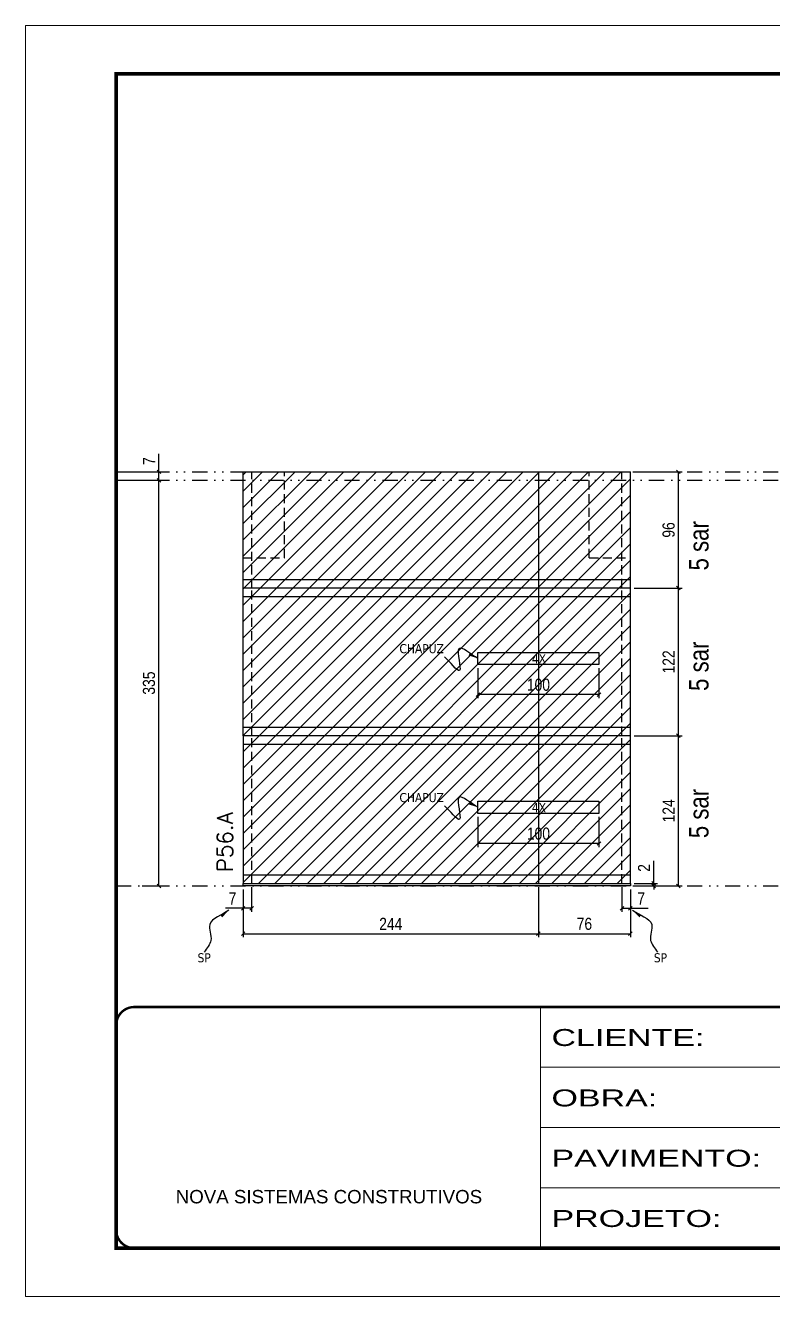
# Model space of a CAD drawing. Extents: x 14400 to 27878, y -21631 to 6985.
# Drawn here: x 17597 to 18214, y 4786 to 5836 of the extents above; entities that cross this region are included whole.
import ezdxf

# ---------------------------------------------------------------- set-up
doc = ezdxf.new("R2010")
doc.units = 0
for name, pattern in [('CONTINUO', [0]), ('DASHED', [0.75, 0.5, -0.25]), ('DIVIDE2', [0.625, 0.25, -0.125, 0, -0.125, 0, -0.125]), ('HIDDEN', [0.375, 0.25, -0.125])]:
    doc.linetypes.add(name, pattern=pattern)
for name, color, linetype in [('COTA', 241, 'Continuous'), ('NOMENCLATURA', 7, 'Continuous'), ('Nível', 160, 'Continuous'), ('Painéis', 200, 'Continuous'), ('Romaneio', 10, 'Continuous'), ('SARR_2.2x10', 60, 'Continuous'), ('SARR_2.2x7', 40, 'Continuous'), ('Sarrafo de Pressão', 42, 'HIDDEN'), ('texto', 7, 'Continuous')]:
    doc.layers.add(name, color=color, linetype=linetype)
for name, color, linetype, lineweight in [('Folhas', 255, 'Continuous', 9), ('Hachura', 251, 'Continuous', 9), ('SARRAFO DE PRESSAO', 251, 'DASHED', 9), ('Texto Seção', 7, 'Continuous', 15)]:
    doc.layers.add(name, color=color, linetype=linetype, lineweight=lineweight)
doc.styles.add('ARIAL', font='arial.ttf')
doc.styles.add('ARIAL_NARROW', font='ARIALN.TTF', dxfattribs={"height": 0.2})
doc.styles.add('COTA TECNICA', font='techl___.ttf', dxfattribs={"height": 10})
doc.styles.add('COTA TECNICA-50', font='techl___.ttf', dxfattribs={"height": 10})
doc.styles.add('REGUA-120', font='ROMANS.shx', dxfattribs={"height": 15})
doc.styles.get("Standard").update_dxf_attribs({"font": 'arial.ttf'})
doc.styles.add('Tecnologia', font='')
doc.styles.get('Tecnologia').set_extended_font_data('Forgotten Futurist')
doc.dimstyles.new('COTA PAINEL-50', dxfattribs={"dimtxt": 10, "dimasz": 3, "dimexe": 3, "dimexo": 3, "dimgap": 3, "dimtad": 1, "dimdec": 1, "dimzin": 12, "dimdsep": 46, "dimtxsty": 'COTA TECNICA-50', "dimblk1": 'OBLIQUE', "dimblk2": 'OBLIQUE', "dimsah": 1, "dimcen": 0.9, "dimclrd": 4, "dimclre": 4, "dimclrt": 240, "dimadec": 1, "dimazin": 3, "dimtfac": 1, "dimtdec": 1, "dimtmove": 0, "dimatfit": 3, "dimfxl": 1, "dimtolj": 1, "dimtzin": 12, "dimarcsym": 0})
doc.dimstyles.new('PAINEL', dxfattribs={"dimtxt": 10, "dimasz": 3, "dimexe": 3, "dimexo": 3, "dimgap": 3, "dimtad": 1, "dimdec": 1, "dimzin": 12, "dimdsep": 46, "dimtxsty": 'COTA TECNICA', "dimblk1": 'OBLIQUE', "dimblk2": 'OBLIQUE', "dimsah": 1, "dimcen": 0.9, "dimclrd": 4, "dimclre": 4, "dimclrt": 240, "dimadec": 1, "dimazin": 3, "dimtfac": 1, "dimtdec": 1, "dimtmove": 0, "dimatfit": 3, "dimfxl": 1, "dimtolj": 1, "dimtzin": 12, "dimarcsym": 0})
doc.dimstyles.get("Standard").update_dxf_attribs({"dimtxt": 0.18, "dimasz": 0.18, "dimexe": 0.18, "dimexo": 0.0625, "dimgap": 0.09, "dimtad": 0, "dimtih": 1, "dimtoh": 1, "dimdec": 4, "dimzin": 0, "dimdsep": 46, "dimtxsty": 'Standard', "dimcen": 0.09, "dimadec": 0, "dimazin": 0, "dimtfac": 1, "dimtdec": 4, "dimtofl": 0, "dimtmove": 0, "dimatfit": 3, "dimfxl": 1, "dimtolj": 1, "dimtzin": 0, "dimarcsym": 0})

# ---------------------------------------------------------------- blocks, each defined once
blk = doc.blocks.new('9999999999')
at = {"color": 30, "linetype": 'CONTINUO'}
for p, q in [((98564.6, 34230.2), (98564.6, 34429.4)), ((98564.6, 34379.6), (99584, 34379.6)), ((98564.6, 34329.8), (99488, 34329.8)), ((98564.6, 34280), (99488, 34280))]:
    blk.add_line(p, q, dxfattribs=at)
at = {"color": 30, "linetype": 'CONTINUO', "const_width": 2}
blk.add_lwpolyline([(99584, 34230.2), (99584, 34414.4, 0.414214), (99569, 34429.4), (98229, 34429.4, 0.414214), (98214, 34414.4), (98214, 34245.2, 0.414214), (98229, 34230.2), (99584, 34230.2)], format="xyb", dxfattribs=at)
at = {"layer": 'Folhas'}
blk.add_lwpolyline([(98139, 34190.2), (99624, 34190.2), (99624, 35240.2), (98139, 35240.2)], close=True, dxfattribs=at)
at = {"layer": 'Folhas', "color": 30, "const_width": 3}
blk.add_lwpolyline([(98214, 34230.2), (99584, 34230.2), (99584, 35200.2), (98214, 35200.2)], close=True, dxfattribs=at)
at = {"color": 7, "linetype": 'Continuous', "ltscale": 5, "style": 'ARIAL'}
blk.add_text('NOVA SISTEMAS CONSTRUTIVOS', height=11.059, dxfattribs=at).set_placement((98263.2, 34267.2))
at = {"layer": 'Folhas', "color": 7, "style": 'Tecnologia', "width": 1.5}
for s, p in [('CLIENTE:', (98573.7, 34397.2)), ('OBRA:', (98573.7, 34347.3)), ('PAVIMENTO:', (98573.7, 34297.5)), ('PROJETO:', (98573.7, 34247.7))]:
    blk.add_text(s, height=14, dxfattribs=at).set_placement(p)
blk = doc.blocks.new('_Oblique')
at = {"color": 0, "linetype": 'ByBlock', "lineweight": -2}
blk.add_line((-0.5, -0.5), (0.5, 0.5), dxfattribs=at)
blk = doc.blocks.new('*D1464')
at = {"layer": 'COTA', "color": 4, "lineweight": -2, "transparency": 16777216}
for p, q in [((17783.9, 5124.4), (17783.9, 5103.9)), ((17776.9, 5122.4), (17776.9, 5103.9)), ((17776.9, 5106.9), (17762.2, 5106.9)), ((17783.9, 5106.9), (17776.9, 5106.9))]:
    blk.add_line(p, q, dxfattribs=at)
at = {"layer": 'Defpoints', "color": 0, "transparency": 16777216}
for p in [(17776.9, 5125.4), (17783.9, 5127.4), (17776.9, 5106.9)]:
    blk.add_point(p, dxfattribs=at)
at = {"layer": 'COTA', "color": 4, "lineweight": -2, "transparency": 16777216, "xscale": 3, "yscale": 3, "zscale": 3, "rotation": 180}
blk.add_blockref('_Oblique', (17776.9, 5106.9), dxfattribs=at)
at = {"layer": 'COTA', "color": 4, "lineweight": -2, "transparency": 16777216, "xscale": 3, "yscale": 3, "zscale": 3}
blk.add_blockref('_Oblique', (17783.9, 5106.9), dxfattribs=at)
at = {"layer": 'COTA', "color": 240, "transparency": 16777216, "insert": (17768.1, 5115), "char_height": 10, "attachment_point": 5, "style": 'COTA TECNICA-50'}
blk.add_mtext('\\A1;7', dxfattribs=at)
blk = doc.blocks.new('*D1465')
at = {"layer": 'COTA', "color": 4, "lineweight": -2, "transparency": 16777216}
for p, q in [((18089.9, 5124.4), (18089.9, 5103.9)), ((18096.9, 5122.4), (18096.9, 5103.9)), ((18089.9, 5106.9), (18096.9, 5106.9)), ((18096.9, 5106.9), (18111.7, 5106.9))]:
    blk.add_line(p, q, dxfattribs=at)
at = {"layer": 'Defpoints', "color": 0, "transparency": 16777216}
for p in [(18089.9, 5127.4), (18096.9, 5125.4), (18096.9, 5106.9)]:
    blk.add_point(p, dxfattribs=at)
at = {"layer": 'COTA', "color": 4, "lineweight": -2, "transparency": 16777216, "xscale": 3, "yscale": 3, "zscale": 3, "rotation": 180}
blk.add_blockref('_Oblique', (18089.9, 5106.9), dxfattribs=at)
at = {"layer": 'COTA', "color": 4, "lineweight": -2, "transparency": 16777216, "xscale": 3, "yscale": 3, "zscale": 3}
blk.add_blockref('_Oblique', (18096.9, 5106.9), dxfattribs=at)
at = {"layer": 'COTA', "color": 240, "transparency": 16777216, "insert": (18105.8, 5115), "char_height": 10, "attachment_point": 5, "style": 'COTA TECNICA-50'}
blk.add_mtext('\\A1;7', dxfattribs=at)
blk = doc.blocks.new('*D1466')
at = {"layer": 'Defpoints', "color": 0, "linetype": 'ByBlock', "transparency": 16777216}
for p in [(18096.9, 5249.4), (18136.6, 5249.4), (18096.9, 5125.4)]:
    blk.add_point(p, dxfattribs=at)
at = {"layer": 'Romaneio', "color": 4, "linetype": 'ByBlock', "lineweight": -2, "transparency": 16777216}
for p, q in [((18099.9, 5249.4), (18139.6, 5249.4)), ((18136.6, 5125.4), (18136.6, 5249.4)), ((18099.9, 5125.4), (18139.6, 5125.4))]:
    blk.add_line(p, q, dxfattribs=at)
at = {"layer": 'Romaneio', "color": 4, "linetype": 'ByBlock', "lineweight": -2, "transparency": 16777216, "xscale": 3, "yscale": 3, "zscale": 3}
for p, rotation in [((18136.6, 5249.4), 90), ((18136.6, 5125.4), 270)]:
    blk.add_blockref('_Oblique', p, dxfattribs=dict(at, rotation=rotation))
at = {"layer": 'Romaneio', "color": 240, "linetype": 'ByBlock', "transparency": 16777216, "insert": (18128.5, 5187.4), "char_height": 10, "attachment_point": 5, "rotation": 90, "style": 'COTA TECNICA'}
blk.add_mtext('\\A1;124', dxfattribs=at)
blk = doc.blocks.new('*D1467')
at = {"layer": 'Defpoints', "color": 0, "linetype": 'ByBlock', "transparency": 16777216}
for p in [(18096.9, 5249.4), (18136.6, 5249.4), (18096.9, 5125.4)]:
    blk.add_point(p, dxfattribs=at)
at = {"layer": 'Romaneio', "color": 4, "linetype": 'ByBlock', "lineweight": -2, "transparency": 16777216}
for p, q in [((18099.9, 5249.4), (18139.6, 5249.4)), ((18136.6, 5125.4), (18136.6, 5249.4)), ((18099.9, 5125.4), (18139.6, 5125.4))]:
    blk.add_line(p, q, dxfattribs=at)
at = {"layer": 'Romaneio', "color": 4, "linetype": 'ByBlock', "lineweight": -2, "transparency": 16777216, "xscale": 3, "yscale": 3, "zscale": 3}
for p, rotation in [((18136.6, 5249.4), 90), ((18136.6, 5125.4), 270)]:
    blk.add_blockref('_Oblique', p, dxfattribs=dict(at, rotation=rotation))
at = {"layer": 'Romaneio', "color": 240, "linetype": 'ByBlock', "transparency": 16777216, "insert": (18128.5, 5187.4), "char_height": 10, "attachment_point": 5, "rotation": 90, "style": 'COTA TECNICA'}
blk.add_mtext('\\A1;124', dxfattribs=at)
blk = doc.blocks.new('*D1468')
at = {"layer": 'COTA', "color": 4, "lineweight": -2, "transparency": 16777216}
for p, q in [((18099.9, 5371.4), (18139.6, 5371.4)), ((18136.6, 5249.4), (18136.6, 5371.4)), ((18099.9, 5249.4), (18139.6, 5249.4))]:
    blk.add_line(p, q, dxfattribs=at)
at = {"layer": 'Defpoints', "color": 0, "transparency": 16777216}
for p in [(18096.9, 5371.4), (18136.6, 5371.4), (18096.9, 5249.4)]:
    blk.add_point(p, dxfattribs=at)
at = {"layer": 'COTA', "color": 4, "lineweight": -2, "transparency": 16777216, "xscale": 3, "yscale": 3, "zscale": 3}
for p, rotation in [((18136.6, 5371.4), 90), ((18136.6, 5249.4), 270)]:
    blk.add_blockref('_Oblique', p, dxfattribs=dict(at, rotation=rotation))
at = {"layer": 'COTA', "color": 240, "transparency": 16777216, "insert": (18128.5, 5310.4), "char_height": 10, "attachment_point": 5, "rotation": 90, "style": 'COTA TECNICA-50'}
blk.add_mtext('\\A1;122', dxfattribs=at)
blk = doc.blocks.new('*D1469')
at = {"layer": 'COTA', "color": 4, "lineweight": -2, "transparency": 16777216}
for p, q in [((18116.2, 5127.4), (18116.2, 5146.2)), ((18099.9, 5127.4), (18119.2, 5127.4)), ((18099.9, 5125.4), (18119.2, 5125.4)), ((18116.2, 5125.4), (18116.2, 5127.4)), ((18116.2, 5125.4), (18116.2, 5122.4))]:
    blk.add_line(p, q, dxfattribs=at)
at = {"layer": 'Defpoints', "color": 0, "transparency": 16777216}
for p in [(18096.9, 5127.4), (18096.9, 5125.4), (18116.2, 5125.4)]:
    blk.add_point(p, dxfattribs=at)
at = {"layer": 'COTA', "color": 4, "lineweight": -2, "transparency": 16777216, "xscale": 3, "yscale": 3, "zscale": 3}
for p, rotation in [((18116.2, 5127.4), 270), ((18116.2, 5125.4), 90)]:
    blk.add_blockref('_Oblique', p, dxfattribs=dict(at, rotation=rotation))
at = {"layer": 'COTA', "color": 240, "transparency": 16777216, "insert": (18108.2, 5140.2), "char_height": 10, "attachment_point": 5, "rotation": 90, "style": 'COTA TECNICA-50'}
blk.add_mtext('\\A1;2', dxfattribs=at)
blk = doc.blocks.new('*D1470')
at = {"layer": 'COTA', "color": 4, "lineweight": -2, "transparency": 16777216}
for p, q in [((18020.9, 5124.4), (18020.9, 5082.9)), ((17776.9, 5122.4), (17776.9, 5082.9)), ((17776.9, 5085.9), (18020.9, 5085.9))]:
    blk.add_line(p, q, dxfattribs=at)
at = {"layer": 'Defpoints', "color": 0, "transparency": 16777216}
for p in [(17776.9, 5125.4), (18020.9, 5127.4), (18020.9, 5085.9)]:
    blk.add_point(p, dxfattribs=at)
at = {"layer": 'COTA', "color": 4, "lineweight": -2, "transparency": 16777216, "xscale": 3, "yscale": 3, "zscale": 3, "rotation": 180}
blk.add_blockref('_Oblique', (17776.9, 5085.9), dxfattribs=at)
at = {"layer": 'COTA', "color": 4, "lineweight": -2, "transparency": 16777216, "xscale": 3, "yscale": 3, "zscale": 3}
blk.add_blockref('_Oblique', (18020.9, 5085.9), dxfattribs=at)
at = {"layer": 'COTA', "color": 240, "transparency": 16777216, "insert": (17898.9, 5094), "char_height": 10, "attachment_point": 5, "style": 'COTA TECNICA-50'}
blk.add_mtext('\\A1;244', dxfattribs=at)
blk = doc.blocks.new('*D1471')
at = {"layer": 'COTA', "color": 4, "lineweight": -2, "transparency": 16777216}
for p, q in [((18020.9, 5124.4), (18020.9, 5082.9)), ((18096.9, 5122.4), (18096.9, 5082.9)), ((18020.9, 5085.9), (18096.9, 5085.9))]:
    blk.add_line(p, q, dxfattribs=at)
at = {"layer": 'Defpoints', "color": 0, "transparency": 16777216}
for p in [(18020.9, 5127.4), (18096.9, 5125.4), (18096.9, 5085.9)]:
    blk.add_point(p, dxfattribs=at)
at = {"layer": 'COTA', "color": 4, "lineweight": -2, "transparency": 16777216, "xscale": 3, "yscale": 3, "zscale": 3, "rotation": 180}
blk.add_blockref('_Oblique', (18020.9, 5085.9), dxfattribs=at)
at = {"layer": 'COTA', "color": 4, "lineweight": -2, "transparency": 16777216, "xscale": 3, "yscale": 3, "zscale": 3}
blk.add_blockref('_Oblique', (18096.9, 5085.9), dxfattribs=at)
at = {"layer": 'COTA', "color": 240, "transparency": 16777216, "insert": (18058.9, 5094), "char_height": 10, "attachment_point": 5, "style": 'COTA TECNICA-50'}
blk.add_mtext('\\A1;76', dxfattribs=at)
blk = doc.blocks.new('*D1472')
at = {"layer": 'COTA', "color": 4, "linetype": 'ByBlock', "lineweight": -2, "transparency": 16777216}
for p, q in [((17970.9, 5182.3), (17970.9, 5157.4)), ((18070.9, 5182.3), (18070.9, 5157.4)), ((18070.9, 5160.4), (17970.9, 5160.4))]:
    blk.add_line(p, q, dxfattribs=at)
at = {"layer": 'Defpoints', "color": 0, "linetype": 'ByBlock', "transparency": 16777216}
for p in [(17970.9, 5185.3), (18070.9, 5185.3), (17970.9, 5160.4)]:
    blk.add_point(p, dxfattribs=at)
at = {"layer": 'COTA', "color": 4, "linetype": 'ByBlock', "lineweight": -2, "transparency": 16777216, "xscale": 3, "yscale": 3, "zscale": 3, "rotation": 180}
blk.add_blockref('_Oblique', (17970.9, 5160.4), dxfattribs=at)
at = {"layer": 'COTA', "color": 4, "linetype": 'ByBlock', "lineweight": -2, "transparency": 16777216, "xscale": 3, "yscale": 3, "zscale": 3}
blk.add_blockref('_Oblique', (18070.9, 5160.4), dxfattribs=at)
at = {"layer": 'COTA', "color": 240, "linetype": 'ByBlock', "transparency": 16777216, "insert": (18020.9, 5168.5), "char_height": 10, "attachment_point": 5, "style": 'COTA TECNICA'}
blk.add_mtext('\\A1;100', dxfattribs=at)
blk = doc.blocks.new('*D1623')
at = {"layer": 'COTA', "color": 4, "lineweight": -2, "transparency": 16777216}
for p, q in [((17693.4, 5460.4), (17710.3, 5460.4)), ((17707.3, 5125.4), (17707.3, 5460.4)), ((17693.4, 5125.4), (17710.3, 5125.4))]:
    blk.add_line(p, q, dxfattribs=at)
at = {"layer": 'Defpoints', "color": 0, "transparency": 16777216}
for p in [(17690.4, 5460.4), (17707.3, 5460.4), (17690.4, 5125.4)]:
    blk.add_point(p, dxfattribs=at)
at = {"layer": 'COTA', "color": 4, "lineweight": -2, "transparency": 16777216, "xscale": 3, "yscale": 3, "zscale": 3}
for p, rotation in [((17707.3, 5460.4), 90), ((17707.3, 5125.4), 270)]:
    blk.add_blockref('_Oblique', p, dxfattribs=dict(at, rotation=rotation))
at = {"layer": 'COTA', "color": 240, "transparency": 16777216, "insert": (17699.1, 5292.9), "char_height": 10, "attachment_point": 5, "rotation": 90, "style": 'COTA TECNICA'}
blk.add_mtext('\\A1;335', dxfattribs=at)
blk = doc.blocks.new('*D1851')
at = {"layer": 'COTA', "color": 4, "lineweight": -2, "transparency": 16777216}
for p, q in [((18099.9, 5467.4), (18139.6, 5467.4)), ((18136.6, 5371.4), (18136.6, 5467.4)), ((18099.9, 5371.4), (18139.6, 5371.4))]:
    blk.add_line(p, q, dxfattribs=at)
at = {"layer": 'Defpoints', "color": 0, "transparency": 16777216}
for p in [(18096.9, 5467.4), (18136.6, 5467.4), (18096.9, 5371.4)]:
    blk.add_point(p, dxfattribs=at)
at = {"layer": 'COTA', "color": 4, "lineweight": -2, "transparency": 16777216, "xscale": 3, "yscale": 3, "zscale": 3}
for p, rotation in [((18136.6, 5467.4), 90), ((18136.6, 5371.4), 270)]:
    blk.add_blockref('_Oblique', p, dxfattribs=dict(at, rotation=rotation))
at = {"layer": 'COTA', "color": 240, "transparency": 16777216, "insert": (18128.5, 5419.4), "char_height": 10, "attachment_point": 5, "rotation": 90, "style": 'COTA TECNICA'}
blk.add_mtext('\\A1;96', dxfattribs=at)
blk = doc.blocks.new('*D1852')
at = {"layer": 'COTA', "color": 4, "linetype": 'ByBlock', "lineweight": -2, "transparency": 16777216}
for p, q in [((17970.9, 5305.3), (17970.9, 5280.4)), ((18070.9, 5305.3), (18070.9, 5280.4)), ((18070.9, 5283.4), (17970.9, 5283.4))]:
    blk.add_line(p, q, dxfattribs=at)
at = {"layer": 'Defpoints', "color": 0, "linetype": 'ByBlock', "transparency": 16777216}
for p in [(17970.9, 5308.3), (18070.9, 5308.3), (17970.9, 5283.4)]:
    blk.add_point(p, dxfattribs=at)
at = {"layer": 'COTA', "color": 4, "linetype": 'ByBlock', "lineweight": -2, "transparency": 16777216, "xscale": 3, "yscale": 3, "zscale": 3, "rotation": 180}
blk.add_blockref('_Oblique', (17970.9, 5283.4), dxfattribs=at)
at = {"layer": 'COTA', "color": 4, "linetype": 'ByBlock', "lineweight": -2, "transparency": 16777216, "xscale": 3, "yscale": 3, "zscale": 3}
blk.add_blockref('_Oblique', (18070.9, 5283.4), dxfattribs=at)
at = {"layer": 'COTA', "color": 240, "linetype": 'ByBlock', "transparency": 16777216, "insert": (18020.9, 5291.5), "char_height": 10, "attachment_point": 5, "style": 'COTA TECNICA'}
blk.add_mtext('\\A1;100', dxfattribs=at)
blk = doc.blocks.new('*D2306')
at = {"layer": 'COTA', "color": 4, "lineweight": -2, "transparency": 16777216}
for p, q in [((17707.3, 5467.4), (17707.3, 5482.2)), ((17675, 5467.4), (17710.3, 5467.4)), ((17675, 5460.4), (17710.3, 5460.4)), ((17707.3, 5460.4), (17707.3, 5467.4))]:
    blk.add_line(p, q, dxfattribs=at)
at = {"layer": 'Defpoints', "color": 0, "transparency": 16777216}
for p in [(17672, 5467.4), (17672, 5460.4), (17707.3, 5467.4)]:
    blk.add_point(p, dxfattribs=at)
at = {"layer": 'COTA', "color": 4, "lineweight": -2, "transparency": 16777216, "xscale": 3, "yscale": 3, "zscale": 3}
for p, rotation in [((17707.3, 5467.4), 90), ((17707.3, 5460.4), 270)]:
    blk.add_blockref('_Oblique', p, dxfattribs=dict(at, rotation=rotation))
at = {"layer": 'COTA', "color": 240, "transparency": 16777216, "insert": (17699.2, 5476.3), "char_height": 10, "attachment_point": 5, "rotation": 90, "style": 'COTA TECNICA'}
blk.add_mtext('\\A1;7', dxfattribs=at)

msp = doc.modelspace()

# ---------------------------------------------------------------- hatches: boundary and pattern name
at = {"layer": 'Hachura', "linetype": 'ByBlock'}
h = msp.add_hatch(dxfattribs=at)
h.set_pattern_fill('ANSI31', color=256, scale=3)
h.paths.add_polyline_path([(18020.94, 5467.44), (17776.94, 5467.44), (17776.94, 5371.44), (18020.94, 5371.44)])
h.paths.add_polyline_path([(18020.94, 5371.44), (17776.94, 5371.44), (17776.94, 5249.44), (18020.94, 5249.44)])
h.paths.add_polyline_path([(18020.94, 5249.44), (17776.94, 5249.44), (17776.94, 5127.44), (18020.94, 5127.44)])
h.paths.add_polyline_path([(18096.94, 5249.44), (18020.94, 5249.44), (18020.94, 5127.44), (18096.94, 5127.44)])
h.paths.add_polyline_path([(18096.94, 5371.44), (18020.94, 5371.44), (18020.94, 5249.44), (18096.94, 5249.44)])
h.paths.add_polyline_path([(18096.94, 5467.44), (18020.94, 5467.44), (18020.94, 5371.44), (18096.94, 5371.44)])
h.paths.add_polyline_path([(18507.65, 5444.44), (18336.67, 5444.44), (18336.67, 5396.44), (18263.67, 5396.44), (18263.67, 5367.44), (18507.65, 5367.44)])
h.paths.add_polyline_path([(18583.67, 5444.44), (18507.65, 5444.44), (18507.65, 5367.44), (18583.67, 5367.44)])
h.paths.add_polyline_path([(18583.67, 5367.44), (18507.65, 5367.44), (18507.66, 5249.44), (18583.67, 5249.44)])
h.paths.add_polyline_path([(18507.65, 5367.44), (18263.67, 5367.44), (18263.67, 5249.44), (18507.66, 5249.44)])
h.paths.add_polyline_path([(18507.66, 5249.44), (18263.67, 5249.44), (18263.67, 5127.44), (18507.67, 5127.44)])
h.paths.add_polyline_path([(18583.67, 5249.44), (18507.66, 5249.44), (18507.67, 5127.44), (18583.67, 5127.44)])
h.paths.add_polyline_path([(18507.65, 5467.44), (18336.67, 5467.44), (18336.67, 5460.44), (18507.65, 5460.44)])
h.paths.add_polyline_path([(18583.67, 5467.44), (18507.65, 5467.44), (18507.65, 5460.44), (18583.67, 5460.44)])
h.paths.add_polyline_path([(18775.3, 5467.44), (18750.3, 5467.44), (18750.3, 5460.44), (18775.3, 5460.44)])
h.paths.add_polyline_path([(18775.3, 5396.42), (18750.3, 5396.42), (18750.3, 5371.42), (18775.3, 5371.42)])
h.paths.add_polyline_path([(18775.3, 5371.42), (18750.3, 5371.42), (18750.3, 5127.44), (18775.3, 5127.44)])
h.paths.add_polyline_path([(18952.76, 5371.42), (18927.76, 5371.42), (18927.76, 5127.44), (18952.76, 5127.44)])
h.paths.add_polyline_path([(18952.76, 5396.42), (18927.76, 5396.42), (18927.76, 5371.42), (18952.76, 5371.42)])

# ---------------------------------------------------------------- linework, layer by layer
at = {"layer": 'COTA', "linetype": 'HIDDEN', "ltscale": 30}
for p, q in [((17810.94, 5396.44), (17810.94, 5467.44)), ((18062.94, 5396.44), (18062.94, 5467.44)), ((17776.94, 5396.44), (17810.94, 5396.44)), ((18062.94, 5396.44), (18096.94, 5396.44))]:
    msp.add_line(p, q, dxfattribs=at)
at = {"layer": 'Nível', "color": 4, "linetype": 'DIVIDE2', "ltscale": 50}
for p, q in [((17671.97, 5467.44), (19041.97, 5467.44)), ((17671.97, 5460.44), (19041.97, 5460.44)), ((17671.97, 5125.44), (19041.97, 5125.44))]:
    msp.add_line(p, q, dxfattribs=at)
at = {"layer": 'Painéis'}
for p, q in [((17776.94, 5249.44), (17776.94, 5467.44)), ((17776.94, 5467.44), (18096.94, 5467.44)), ((18020.94, 5467.44), (18020.94, 5127.44)), ((18096.94, 5249.44), (18096.94, 5467.44)), ((18096.94, 5371.44), (17776.94, 5371.44))]:
    msp.add_line(p, q, dxfattribs=at)
for points in [[(18096.94, 5249.44), (17776.94, 5249.44), (17776.94, 5127.44), (18096.94, 5127.44)], [(18096.94, 5125.44), (17776.94, 5125.44), (17776.94, 5127.44), (18096.94, 5127.44)]]:
    msp.add_lwpolyline(points, close=True, dxfattribs=at)
at = {"layer": 'SARR_2.2x10'}
for points in [[(17970.94, 5318.28), (18070.94, 5318.28), (18070.94, 5308.28), (17970.94, 5308.28)], [(17970.94, 5195.28), (18070.94, 5195.28), (18070.94, 5185.28), (17970.94, 5185.28)]]:
    msp.add_lwpolyline(points, close=True, dxfattribs=at)
at = {"layer": 'SARR_2.2x7'}
for p, q in [((17776.94, 5378.44), (18020.94, 5378.44)), ((18020.94, 5378.44), (18096.94, 5378.44)), ((17776.94, 5364.44), (18020.94, 5364.44)), ((18020.94, 5364.44), (18096.94, 5364.44)), ((17776.94, 5256.44), (18020.94, 5256.44)), ((18020.94, 5256.44), (18096.94, 5256.44)), ((17776.94, 5242.44), (18020.94, 5242.44)), ((18020.94, 5242.44), (18096.94, 5242.44)), ((17776.94, 5134.44), (18020.94, 5134.44)), ((18020.94, 5134.44), (18096.94, 5134.44))]:
    msp.add_line(p, q, dxfattribs=at)
at = {"layer": 'Sarrafo de Pressão', "ltscale": 30}
for p, q in [((17783.94, 5371.44), (17783.94, 5467.44)), ((18089.94, 5371.44), (18089.94, 5467.44)), ((17783.94, 5249.44), (17783.94, 5371.44)), ((18089.94, 5249.44), (18089.94, 5371.44)), ((17783.94, 5127.44), (17783.94, 5249.44)), ((18089.94, 5127.44), (18089.94, 5249.44))]:
    msp.add_line(p, q, dxfattribs=at)

# ---------------------------------------------------------------- block references
at = {"layer": 'SARRAFO DE PRESSAO', "color": 6, "linetype": 'ByBlock'}
msp.add_blockref('9999999999', (-80542.01, -29404.05), dxfattribs=at)

# ---------------------------------------------------------------- texts
at = {"layer": 'NOMENCLATURA', "style": 'ARIAL_NARROW'}
for p in [(18161.46, 5385.94), (18161.46, 5286.44), (18161.46, 5164.8)]:
    msp.add_text('5 sar', height=16, rotation=90, dxfattribs=at).set_placement(p)
at = {"layer": 'texto', "color": 0, "char_height": 7.5, "attachment_point": 5}
for s, insert in [('{\\fTahoma|b0|i0|c0|p34;\\C4;CHAPUZ}', (17924.39, 5321.29)), ('{\\fTahoma|b0|i0|c0|p34;\\C4;4X}', (18021.33, 5312.99)), ('{\\fTahoma|b0|i0|c0|p34;\\C4;CHAPUZ}', (17924.39, 5198.29)), ('{\\fTahoma|b0|i0|c0|p34;\\C4;4X}', (18021.33, 5189.99)), ('{\\fTahoma|b0|i0|c0|p34;\\C4;SP}', (17744.69, 5065.94)), ('{\\fTahoma|b0|i0|c0|p34;\\C4;SP}', (18121.72, 5065.94))]:
    msp.add_mtext(s, dxfattribs=dict(at, insert=insert))
at = {"layer": 'Texto Seção', "insert": (17768.32, 5136.69), "char_height": 13, "width": 285.3299, "attachment_point": 7, "rotation": 90, "style": 'REGUA-120'}
msp.add_mtext('P56.A', dxfattribs=at)

# ---------------------------------------------------------------- dimensions: what is measured, and where the dimension line sits
at = {"layer": 'COTA'}
for base, p1, p2, angle, dimstyle, picture, middle in [((17707.29, 5467.44), (17671.97, 5460.44), (17671.97, 5467.44), 90, 'PAINEL', '*D2306', (17699.22, 5476.3)), ((17707.29, 5460.44), (17690.4, 5125.44), (17690.4, 5460.44), 90, 'PAINEL', '*D1623', (17699.07, 5292.94)), ((18136.58, 5467.44), (18096.94, 5371.44), (18096.94, 5467.44), 90, 'PAINEL', '*D1851', (18128.45, 5419.44)), ((18136.58, 5371.44), (18096.94, 5249.44), (18096.94, 5371.44), 90, 'COTA PAINEL-50', '*D1468', (18128.53, 5310.44)), ((17776.94, 5106.93), (17783.94, 5127.44), (17776.94, 5125.44), 180, 'COTA PAINEL-50', '*D1464', (17768.08, 5115))]:
    dim = msp.add_linear_dim(base=base, p1=p1, p2=p2, angle=angle, dimstyle=dimstyle, dxfattribs=at)
    dim.commit()
    dim.dimension.update_dxf_attribs({"geometry": picture, "text_midpoint": middle})
at = {"layer": 'COTA', "linetype": 'ByBlock'}
for base, p1, p2, picture, middle in [((17970.94, 5283.35), (18070.94, 5308.28), (17970.94, 5308.28), '*D1852', (18020.94, 5291.45)), ((17970.94, 5160.35), (18070.94, 5185.28), (17970.94, 5185.28), '*D1472', (18020.94, 5168.45))]:
    dim = msp.add_linear_dim(base=base, p1=p1, p2=p2, dimstyle='PAINEL', dxfattribs=at)
    dim.commit()
    dim.dimension.update_dxf_attribs({"geometry": picture, "text_midpoint": middle})
at = {"layer": 'COTA'}
dim = msp.add_linear_dim(base=(18116.2, 5125.44), p1=(18096.94, 5127.44), p2=(18096.94, 5125.44), angle=90, dimstyle='COTA PAINEL-50', dxfattribs=at)
dim.commit()
dim.dimension.update_dxf_attribs({"geometry": '*D1469', "text_midpoint": (18116.2, 5140.18), "dimtype": 160})
for base, p1, p2, picture, middle in [((18020.94, 5085.88), (17776.94, 5125.44), (18020.94, 5127.44), '*D1470', (17898.94, 5093.95)), ((18096.94, 5085.88), (18020.94, 5127.44), (18096.94, 5125.44), '*D1471', (18058.94, 5093.98)), ((18096.94, 5106.93), (18089.94, 5127.44), (18096.94, 5125.44), '*D1465', (18105.81, 5115))]:
    dim = msp.add_linear_dim(base=base, p1=p1, p2=p2, dimstyle='COTA PAINEL-50', dxfattribs=at)
    dim.commit()
    dim.dimension.update_dxf_attribs({"geometry": picture, "text_midpoint": middle})
at = {"layer": 'Romaneio', "linetype": 'ByBlock'}
for picture in ['*D1466', '*D1467']:
    dim = msp.add_aligned_dim(p1=(18096.94, 5125.44), p2=(18096.94, 5249.44), distance=-39.64, dimstyle='PAINEL', dxfattribs=at)
    dim.commit()
    dim.dimension.update_dxf_attribs({"geometry": picture, "text_midpoint": (18128.51, 5187.44)})

# ---------------------------------------------------------------- leaders
at = {"layer": 'COTA', "path_type": 1}
for points in [[(17970.94, 5313.28), (17955.16, 5321.29), (17955.74, 5303.42), (17943.31, 5314.57)], [(17970.94, 5190.28), (17955.16, 5198.29), (17955.74, 5180.42), (17943.31, 5191.57)], [(17765.11, 5105.25), (17749.33, 5093.42), (17750.25, 5080.41), (17744.7, 5070.63)], [(18098.77, 5105.25), (18114.56, 5093.42), (18113.63, 5080.41), (18119.18, 5070.63)]]:
    msp.add_leader(points, dimstyle='Standard', override={"dimasz": 8}, dxfattribs=at)

doc.saveas('drawing.dxf')
